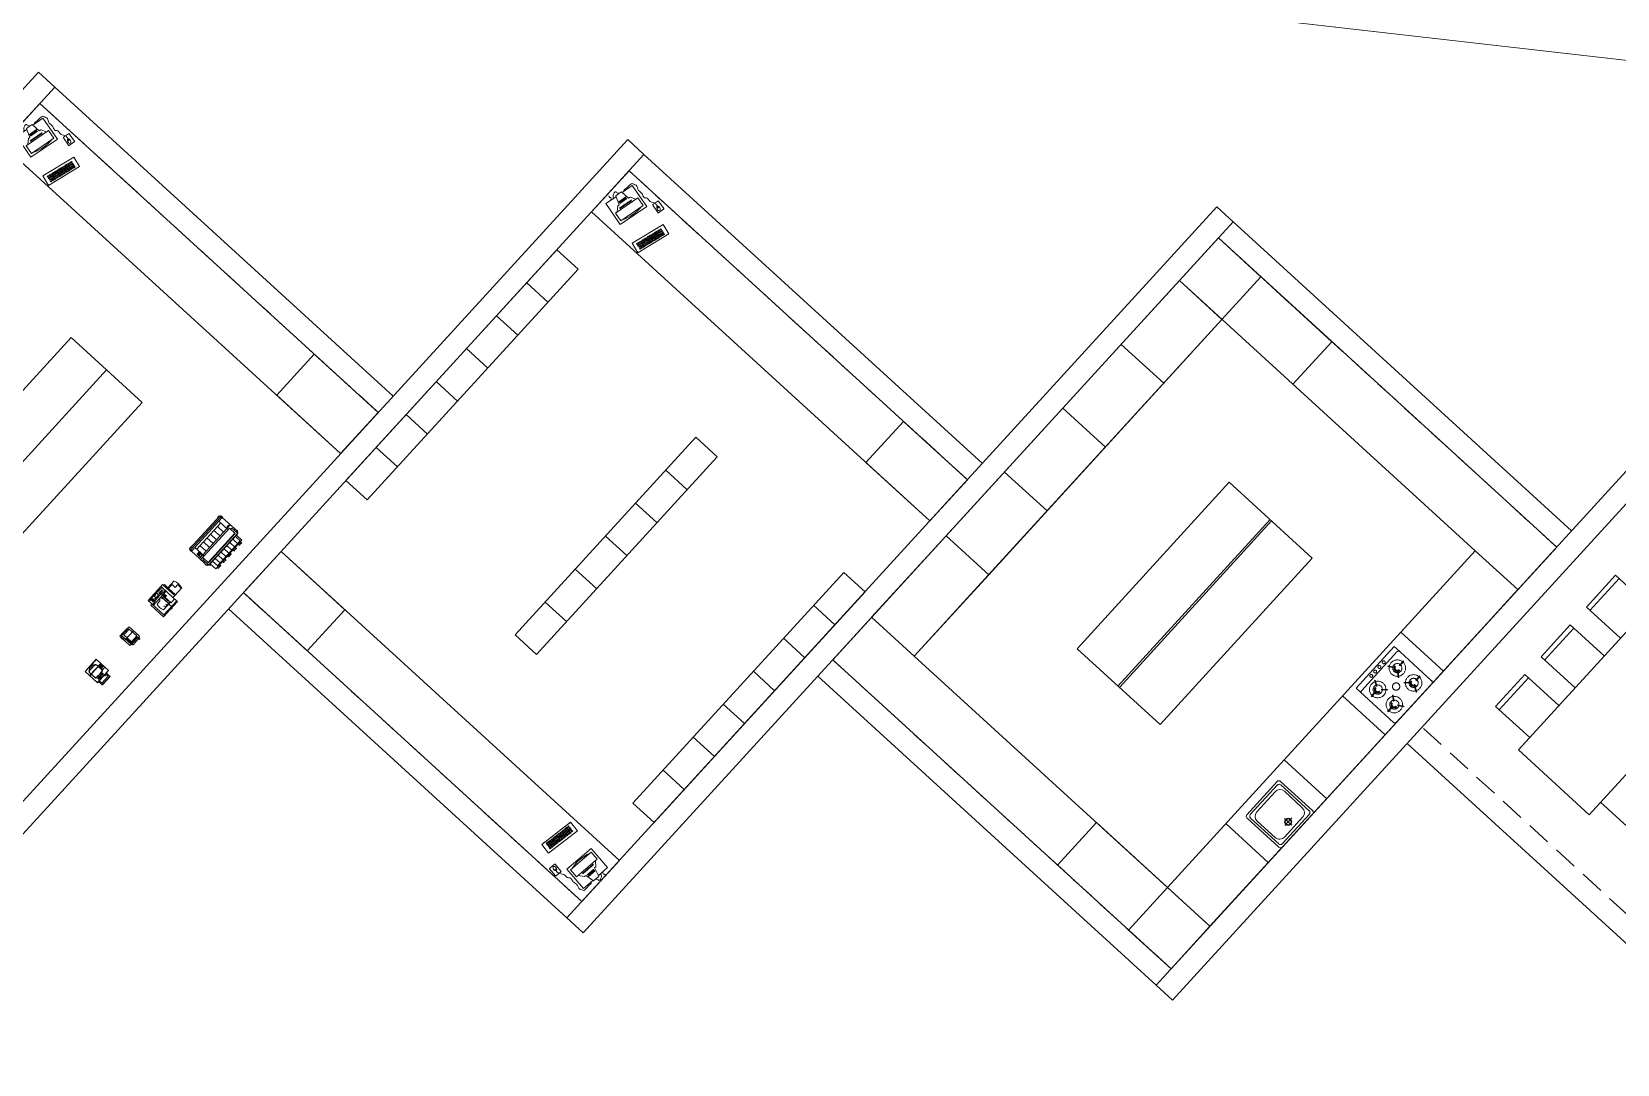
# Model space of a CAD drawing. Header units: metres. Extents: x 750 to 3116, y -341 to 1465.
# Drawn here: x 1571.61 to 1588.11, y 27.53 to 38.28 of the extents above; entities that cross this region are included whole.
import ezdxf

# ---------------------------------------------------------------- set-up
doc = ezdxf.new("R2010")
doc.units = ezdxf.units.M
for name, pattern in [('ACAD_ISO04W100', [30, 24, -3, 0, -3]), ('DASHED', [0.75, 0.5, -0.25]), ('DASHED2', [0.375, 0.25, -0.125])]:
    doc.linetypes.add(name, pattern=pattern)
for name, color, linetype, lineweight in [('Footpath', 32, 'Continuous', 18), ('Furniture', 44, 'Continuous', 5), ('Hidden line', 251, 'Continuous', 5), ('Inverted beam', 252, 'Continuous', 5), ('Wall ext', 20, 'Continuous', 18)]:
    doc.layers.add(name, color=color, linetype=linetype, lineweight=lineweight)

# ---------------------------------------------------------------- blocks, each defined once
blk = doc.blocks.new('system')
at = {"layer": 'Furniture'}
for p, q in [((11493463.594, 4446039.064), (11493463.603, 4446039.162)), ((11493463.603, 4446039.162), (11493463.64, 4446039.167)), ((11493463.675, 4446039.173), (11493463.639, 4446039.167)), ((11493463.712, 4446039.081), (11493463.675, 4446039.173)), ((11493463.679, 4446039.164), (11493463.805, 4446039.183)), ((11493463.805, 4446039.183), (11493463.844, 4446038.922)), ((11493463.476, 4446039.134), (11493463.602, 4446039.153)), ((11493463.514, 4446038.873), (11493463.476, 4446039.134)), ((11493463.521, 4446039.001), (11493463.8, 4446039.043)), ((11493463.535, 4446038.906), (11493463.521, 4446039.001)), ((11493463.544, 4446039.005), (11493463.576, 4446039.061)), ((11493463.576, 4446039.061), (11493463.594, 4446039.064)), ((11493463.59, 4446039.021), (11493463.588, 4446039.034)), ((11493463.597, 4446039.022), (11493463.595, 4446039.035)), ((11493463.604, 4446039.023), (11493463.603, 4446039.036)), ((11493463.694, 4446039.107), (11493463.605, 4446039.093)), ((11493463.695, 4446039.099), (11493463.606, 4446039.086)), ((11493463.696, 4446039.092), (11493463.608, 4446039.079)), ((11493463.697, 4446039.085), (11493463.609, 4446039.072)), ((11493463.611, 4446039.024), (11493463.61, 4446039.038)), ((11493463.619, 4446039.025), (11493463.617, 4446039.039)), ((11493463.626, 4446039.026), (11493463.624, 4446039.04)), ((11493463.633, 4446039.028), (11493463.631, 4446039.041)), ((11493463.64, 4446039.029), (11493463.638, 4446039.042)), ((11493463.647, 4446039.03), (11493463.645, 4446039.043)), ((11493463.654, 4446039.031), (11493463.652, 4446039.044)), ((11493463.661, 4446039.032), (11493463.659, 4446039.045)), ((11493463.668, 4446039.033), (11493463.666, 4446039.046)), ((11493463.675, 4446039.034), (11493463.673, 4446039.047)), ((11493463.682, 4446039.035), (11493463.68, 4446039.048)), ((11493463.689, 4446039.036), (11493463.687, 4446039.049)), ((11493463.696, 4446039.037), (11493463.694, 4446039.05)), ((11493463.703, 4446039.038), (11493463.701, 4446039.051)), ((11493463.71, 4446039.039), (11493463.708, 4446039.052)), ((11493463.73, 4446039.084), (11493463.712, 4446039.081)), ((11493463.717, 4446039.04), (11493463.715, 4446039.053)), ((11493463.724, 4446039.041), (11493463.722, 4446039.054)), ((11493463.731, 4446039.042), (11493463.729, 4446039.055)), ((11493463.777, 4446039.039), (11493463.73, 4446039.084)), ((11493463.8, 4446039.043), (11493463.814, 4446038.947)), ((11493463.844, 4446038.922), (11493463.514, 4446038.873)), ((11493463.814, 4446038.947), (11493463.535, 4446038.906)), ((11493463.449, 4446038.785), (11493463.421, 4446038.777)), ((11493463.43, 4446038.78), (11493463.426, 4446038.793)), ((11493463.441, 4446038.783), (11493463.437, 4446038.796)), ((11493463.517, 4446038.62), (11493463.887, 4446038.695)), ((11493463.887, 4446038.695), (11493463.91, 4446038.582)), ((11493463.54, 4446038.507), (11493463.517, 4446038.62)), ((11493463.91, 4446038.582), (11493463.54, 4446038.507)), ((11493463.571, 4446038.513), (11493463.558, 4446038.511)), ((11493463.563, 4446038.602), (11493463.576, 4446038.604)), ((11493463.565, 4446038.591), (11493463.563, 4446038.602)), ((11493463.578, 4446038.594), (11493463.565, 4446038.591)), ((11493463.567, 4446038.582), (11493463.58, 4446038.585)), ((11493463.569, 4446038.572), (11493463.567, 4446038.582)), ((11493463.582, 4446038.574), (11493463.569, 4446038.572)), ((11493463.571, 4446038.563), (11493463.584, 4446038.566)), ((11493463.573, 4446038.552), (11493463.571, 4446038.563)), ((11493463.586, 4446038.555), (11493463.573, 4446038.552)), ((11493463.575, 4446038.544), (11493463.588, 4446038.546)), ((11493463.577, 4446038.533), (11493463.575, 4446038.544)), ((11493463.576, 4446038.604), (11493463.578, 4446038.594)), ((11493463.59, 4446038.536), (11493463.577, 4446038.533)), ((11493463.58, 4446038.585), (11493463.582, 4446038.574)), ((11493463.584, 4446038.606), (11493463.597, 4446038.609)), ((11493463.586, 4446038.595), (11493463.584, 4446038.606)), ((11493463.584, 4446038.566), (11493463.586, 4446038.555)), ((11493463.599, 4446038.598), (11493463.586, 4446038.595)), ((11493463.588, 4446038.587), (11493463.601, 4446038.589)), ((11493463.59, 4446038.576), (11493463.588, 4446038.587)), ((11493463.588, 4446038.546), (11493463.59, 4446038.536)), ((11493463.602, 4446038.52), (11493463.589, 4446038.517)), ((11493463.603, 4446038.579), (11493463.59, 4446038.576)), ((11493463.592, 4446038.567), (11493463.605, 4446038.57)), ((11493463.594, 4446038.557), (11493463.592, 4446038.567)), ((11493463.607, 4446038.559), (11493463.594, 4446038.557)), ((11493463.596, 4446038.548), (11493463.609, 4446038.551)), ((11493463.598, 4446038.538), (11493463.596, 4446038.548)), ((11493463.597, 4446038.609), (11493463.599, 4446038.598)), ((11493463.611, 4446038.54), (11493463.598, 4446038.538)), ((11493463.601, 4446038.589), (11493463.603, 4446038.579)), ((11493463.605, 4446038.57), (11493463.607, 4446038.559)), ((11493463.606, 4446038.61), (11493463.619, 4446038.613)), ((11493463.608, 4446038.6), (11493463.606, 4446038.61)), ((11493463.621, 4446038.602), (11493463.608, 4446038.6)), ((11493463.609, 4446038.591), (11493463.622, 4446038.594)), ((11493463.612, 4446038.58), (11493463.609, 4446038.591)), ((11493463.609, 4446038.551), (11493463.611, 4446038.54)), ((11493463.625, 4446038.583), (11493463.612, 4446038.58)), ((11493463.613, 4446038.572), (11493463.626, 4446038.574)), ((11493463.616, 4446038.561), (11493463.613, 4446038.572)), ((11493463.629, 4446038.564), (11493463.616, 4446038.561)), ((11493463.617, 4446038.553), (11493463.63, 4446038.555)), ((11493463.619, 4446038.542), (11493463.617, 4446038.553)), ((11493463.619, 4446038.613), (11493463.621, 4446038.602)), ((11493463.632, 4446038.545), (11493463.619, 4446038.542)), ((11493463.632, 4446038.526), (11493463.619, 4446038.523)), ((11493463.622, 4446038.594), (11493463.625, 4446038.583)), ((11493463.626, 4446038.574), (11493463.629, 4446038.564)), ((11493463.627, 4446038.615), (11493463.64, 4446038.617)), ((11493463.629, 4446038.604), (11493463.627, 4446038.615)), ((11493463.642, 4446038.607), (11493463.629, 4446038.604)), ((11493463.63, 4446038.555), (11493463.632, 4446038.545)), ((11493463.631, 4446038.595), (11493463.644, 4446038.598)), ((11493463.633, 4446038.585), (11493463.631, 4446038.595)), ((11493463.646, 4446038.587), (11493463.633, 4446038.585)), ((11493463.635, 4446038.576), (11493463.648, 4446038.579)), ((11493463.637, 4446038.566), (11493463.635, 4446038.576)), ((11493463.65, 4446038.568), (11493463.637, 4446038.566)), ((11493463.639, 4446038.557), (11493463.652, 4446038.56)), ((11493463.641, 4446038.546), (11493463.639, 4446038.557)), ((11493463.64, 4446038.617), (11493463.642, 4446038.607)), ((11493463.654, 4446038.549), (11493463.641, 4446038.546)), ((11493463.644, 4446038.598), (11493463.646, 4446038.587)), ((11493463.648, 4446038.619), (11493463.661, 4446038.622)), ((11493463.65, 4446038.608), (11493463.648, 4446038.619)), ((11493463.648, 4446038.579), (11493463.65, 4446038.568)), ((11493463.663, 4446038.611), (11493463.65, 4446038.608)), ((11493463.663, 4446038.532), (11493463.65, 4446038.529)), ((11493463.652, 4446038.6), (11493463.665, 4446038.602)), ((11493463.654, 4446038.589), (11493463.652, 4446038.6)), ((11493463.652, 4446038.56), (11493463.654, 4446038.549)), ((11493463.667, 4446038.592), (11493463.654, 4446038.589)), ((11493463.656, 4446038.58), (11493463.669, 4446038.583)), ((11493463.658, 4446038.57), (11493463.656, 4446038.58)), ((11493463.671, 4446038.573), (11493463.658, 4446038.57)), ((11493463.66, 4446038.561), (11493463.673, 4446038.564)), ((11493463.662, 4446038.551), (11493463.66, 4446038.561)), ((11493463.661, 4446038.622), (11493463.663, 4446038.611)), ((11493463.675, 4446038.553), (11493463.662, 4446038.551)), ((11493463.665, 4446038.602), (11493463.667, 4446038.592)), ((11493463.669, 4446038.583), (11493463.671, 4446038.573)), ((11493463.67, 4446038.623), (11493463.683, 4446038.626)), ((11493463.672, 4446038.613), (11493463.67, 4446038.623)), ((11493463.685, 4446038.615), (11493463.672, 4446038.613)), ((11493463.673, 4446038.564), (11493463.675, 4446038.553)), ((11493463.674, 4446038.604), (11493463.687, 4446038.607)), ((11493463.676, 4446038.593), (11493463.674, 4446038.604)), ((11493463.689, 4446038.596), (11493463.676, 4446038.593)), ((11493463.677, 4446038.585), (11493463.69, 4446038.587)), ((11493463.68, 4446038.574), (11493463.677, 4446038.585)), ((11493463.693, 4446038.577), (11493463.68, 4446038.574)), ((11493463.693, 4446038.538), (11493463.68, 4446038.536)), ((11493463.681, 4446038.566), (11493463.694, 4446038.568)), ((11493463.684, 4446038.555), (11493463.681, 4446038.566)), ((11493463.683, 4446038.626), (11493463.685, 4446038.615)), ((11493463.697, 4446038.558), (11493463.684, 4446038.555)), ((11493463.687, 4446038.607), (11493463.689, 4446038.596)), ((11493463.69, 4446038.587), (11493463.693, 4446038.577)), ((11493463.691, 4446038.628), (11493463.704, 4446038.63)), ((11493463.693, 4446038.617), (11493463.691, 4446038.628)), ((11493463.706, 4446038.62), (11493463.693, 4446038.617)), ((11493463.694, 4446038.568), (11493463.697, 4446038.558)), ((11493463.695, 4446038.608), (11493463.708, 4446038.611)), ((11493463.697, 4446038.598), (11493463.695, 4446038.608)), ((11493463.71, 4446038.6), (11493463.697, 4446038.598)), ((11493463.699, 4446038.589), (11493463.712, 4446038.592)), ((11493463.701, 4446038.579), (11493463.699, 4446038.589)), ((11493463.714, 4446038.581), (11493463.701, 4446038.579)), ((11493463.703, 4446038.57), (11493463.716, 4446038.573)), ((11493463.705, 4446038.559), (11493463.703, 4446038.57)), ((11493463.704, 4446038.63), (11493463.706, 4446038.62)), ((11493463.718, 4446038.562), (11493463.705, 4446038.559)), ((11493463.708, 4446038.611), (11493463.71, 4446038.6)), ((11493463.724, 4446038.545), (11493463.711, 4446038.542)), ((11493463.712, 4446038.632), (11493463.725, 4446038.635)), ((11493463.715, 4446038.621), (11493463.712, 4446038.632)), ((11493463.712, 4446038.592), (11493463.714, 4446038.581)), ((11493463.728, 4446038.624), (11493463.715, 4446038.621)), ((11493463.716, 4446038.613), (11493463.729, 4446038.615)), ((11493463.718, 4446038.602), (11493463.716, 4446038.613)), ((11493463.716, 4446038.573), (11493463.718, 4446038.562)), ((11493463.731, 4446038.605), (11493463.718, 4446038.602)), ((11493463.72, 4446038.594), (11493463.733, 4446038.596)), ((11493463.722, 4446038.583), (11493463.72, 4446038.594)), ((11493463.735, 4446038.586), (11493463.722, 4446038.583)), ((11493463.724, 4446038.574), (11493463.737, 4446038.577)), ((11493463.726, 4446038.564), (11493463.724, 4446038.574)), ((11493463.725, 4446038.635), (11493463.728, 4446038.624)), ((11493463.739, 4446038.566), (11493463.726, 4446038.564)), ((11493463.729, 4446038.615), (11493463.731, 4446038.605)), ((11493463.733, 4446038.596), (11493463.735, 4446038.586)), ((11493463.734, 4446038.636), (11493463.747, 4446038.639)), ((11493463.736, 4446038.626), (11493463.734, 4446038.636)), ((11493463.749, 4446038.628), (11493463.736, 4446038.626)), ((11493463.737, 4446038.577), (11493463.739, 4446038.566)), ((11493463.738, 4446038.617), (11493463.751, 4446038.62)), ((11493463.74, 4446038.607), (11493463.738, 4446038.617)), ((11493463.753, 4446038.609), (11493463.74, 4446038.607)), ((11493463.742, 4446038.598), (11493463.755, 4446038.601)), ((11493463.744, 4446038.587), (11493463.742, 4446038.598)), ((11493463.755, 4446038.551), (11493463.742, 4446038.548)), ((11493463.757, 4446038.59), (11493463.744, 4446038.587)), ((11493463.746, 4446038.579), (11493463.758, 4446038.581)), ((11493463.748, 4446038.568), (11493463.746, 4446038.579)), ((11493463.747, 4446038.639), (11493463.749, 4446038.628)), ((11493463.761, 4446038.571), (11493463.748, 4446038.568)), ((11493463.751, 4446038.62), (11493463.753, 4446038.609)), ((11493463.755, 4446038.641), (11493463.768, 4446038.643)), ((11493463.757, 4446038.63), (11493463.755, 4446038.641)), ((11493463.755, 4446038.601), (11493463.757, 4446038.59)), ((11493463.77, 4446038.633), (11493463.757, 4446038.63)), ((11493463.758, 4446038.581), (11493463.761, 4446038.571)), ((11493463.759, 4446038.621), (11493463.772, 4446038.624)), ((11493463.761, 4446038.611), (11493463.759, 4446038.621)), ((11493463.774, 4446038.614), (11493463.761, 4446038.611)), ((11493463.763, 4446038.602), (11493463.776, 4446038.605)), ((11493463.765, 4446038.592), (11493463.763, 4446038.602)), ((11493463.778, 4446038.594), (11493463.765, 4446038.592)), ((11493463.767, 4446038.583), (11493463.78, 4446038.586)), ((11493463.769, 4446038.572), (11493463.767, 4446038.583)), ((11493463.768, 4446038.643), (11493463.77, 4446038.633)), ((11493463.782, 4446038.575), (11493463.769, 4446038.572)), ((11493463.772, 4446038.624), (11493463.774, 4446038.614)), ((11493463.785, 4446038.557), (11493463.772, 4446038.554)), ((11493463.776, 4446038.645), (11493463.789, 4446038.648)), ((11493463.779, 4446038.634), (11493463.776, 4446038.645)), ((11493463.776, 4446038.605), (11493463.778, 4446038.594)), ((11493463.792, 4446038.637), (11493463.779, 4446038.634)), ((11493463.78, 4446038.626), (11493463.793, 4446038.628)), ((11493463.783, 4446038.615), (11493463.78, 4446038.626)), ((11493463.78, 4446038.586), (11493463.782, 4446038.575)), ((11493463.796, 4446038.618), (11493463.783, 4446038.615)), ((11493463.784, 4446038.607), (11493463.797, 4446038.609)), ((11493463.786, 4446038.596), (11493463.784, 4446038.607)), ((11493463.799, 4446038.599), (11493463.786, 4446038.596)), ((11493463.788, 4446038.587), (11493463.801, 4446038.59)), ((11493463.79, 4446038.577), (11493463.788, 4446038.587)), ((11493463.789, 4446038.648), (11493463.792, 4446038.637)), ((11493463.803, 4446038.579), (11493463.79, 4446038.577)), ((11493463.793, 4446038.628), (11493463.796, 4446038.618)), ((11493463.797, 4446038.609), (11493463.799, 4446038.599)), ((11493463.798, 4446038.649), (11493463.811, 4446038.652)), ((11493463.8, 4446038.639), (11493463.798, 4446038.649)), ((11493463.813, 4446038.641), (11493463.8, 4446038.639)), ((11493463.801, 4446038.59), (11493463.803, 4446038.579)), ((11493463.802, 4446038.63), (11493463.815, 4446038.633)), ((11493463.804, 4446038.62), (11493463.802, 4446038.63)), ((11493463.816, 4446038.563), (11493463.803, 4446038.561)), ((11493463.817, 4446038.622), (11493463.804, 4446038.62)), ((11493463.806, 4446038.611), (11493463.819, 4446038.614)), ((11493463.808, 4446038.6), (11493463.806, 4446038.611)), ((11493463.821, 4446038.603), (11493463.808, 4446038.6)), ((11493463.81, 4446038.592), (11493463.823, 4446038.594)), ((11493463.812, 4446038.581), (11493463.81, 4446038.592)), ((11493463.811, 4446038.652), (11493463.813, 4446038.641)), ((11493463.825, 4446038.584), (11493463.812, 4446038.581)), ((11493463.815, 4446038.633), (11493463.817, 4446038.622)), ((11493463.819, 4446038.654), (11493463.832, 4446038.656)), ((11493463.821, 4446038.643), (11493463.819, 4446038.654)), ((11493463.819, 4446038.614), (11493463.821, 4446038.603)), ((11493463.834, 4446038.646), (11493463.821, 4446038.643)), ((11493463.823, 4446038.635), (11493463.836, 4446038.637)), ((11493463.825, 4446038.624), (11493463.823, 4446038.635)), ((11493463.823, 4446038.594), (11493463.825, 4446038.584)), ((11493463.838, 4446038.627), (11493463.825, 4446038.624)), ((11493463.827, 4446038.615), (11493463.84, 4446038.618)), ((11493463.829, 4446038.605), (11493463.827, 4446038.615)), ((11493463.842, 4446038.607), (11493463.829, 4446038.605)), ((11493463.831, 4446038.596), (11493463.844, 4446038.599)), ((11493463.833, 4446038.585), (11493463.831, 4446038.596)), ((11493463.832, 4446038.656), (11493463.834, 4446038.646)), ((11493463.846, 4446038.588), (11493463.833, 4446038.585)), ((11493463.847, 4446038.569), (11493463.834, 4446038.567)), ((11493463.836, 4446038.637), (11493463.838, 4446038.627)), ((11493463.84, 4446038.618), (11493463.842, 4446038.607)), ((11493463.841, 4446038.658), (11493463.854, 4446038.661)), ((11493463.843, 4446038.648), (11493463.841, 4446038.658)), ((11493463.856, 4446038.65), (11493463.843, 4446038.648)), ((11493463.844, 4446038.599), (11493463.846, 4446038.588)), ((11493463.845, 4446038.639), (11493463.857, 4446038.642)), ((11493463.847, 4446038.628), (11493463.845, 4446038.639)), ((11493463.86, 4446038.631), (11493463.847, 4446038.628)), ((11493463.848, 4446038.62), (11493463.861, 4446038.622)), ((11493463.851, 4446038.609), (11493463.848, 4446038.62)), ((11493463.864, 4446038.612), (11493463.851, 4446038.609)), ((11493463.852, 4446038.6), (11493463.865, 4446038.603)), ((11493463.855, 4446038.59), (11493463.852, 4446038.6)), ((11493463.854, 4446038.661), (11493463.856, 4446038.65)), ((11493463.867, 4446038.592), (11493463.855, 4446038.59)), ((11493463.857, 4446038.642), (11493463.86, 4446038.631)), ((11493463.861, 4446038.622), (11493463.864, 4446038.612)), ((11493463.877, 4446038.576), (11493463.864, 4446038.573)), ((11493463.865, 4446038.603), (11493463.867, 4446038.592)), ((11493463.908, 4446038.582), (11493463.895, 4446038.579)), ((11493463.905, 4446038.597), (11493463.907, 4446038.587))]:
    blk.add_line(p, q, dxfattribs=at)
blk.add_lwpolyline([(11493463.473, 4446038.746), (11493463.459, 4446038.839, 0.414214), (11493463.454, 4446038.843), (11493463.39, 4446038.834, 0.414214), (11493463.386, 4446038.829), (11493463.4, 4446038.735, 0.414214), (11493463.405, 4446038.731), (11493463.469, 4446038.74, 0.414214)], format="xyb", close=True, dxfattribs=at)
blk.add_arc((11493463.62, 4446039.307), 0.403, 260.6745, 295.8257, dxfattribs=at)
at = {"layer": 'Furniture', "extrusion": (0, 0, -1)}
blk.add_ellipse((11493463.438, 4446038.774), major_axis=(0.0073, -0.0244), ratio=0.627322, dxfattribs=at)
at = {"layer": 'Furniture'}
for points in [[(11493463.583, 4446039.15), (11493463.568, 4446039.16), (11493463.545, 4446039.156), (11493463.505, 4446039.158), (11493463.483, 4446039.155), (11493463.462, 4446039.15), (11493463.456, 4446039.133), (11493463.445, 4446039.11), (11493463.462, 4446039.052), (11493463.46, 4446039.026), (11493463.463, 4446038.991), (11493463.468, 4446038.954), (11493463.458, 4446038.943), (11493463.452, 4446038.887), (11493463.427, 4446038.834), (11493463.43, 4446038.798)], [(11493463.621, 4446039.165), (11493463.643, 4446039.184), (11493463.645, 4446039.201), (11493463.693, 4446039.193), (11493463.708, 4446039.169)], [(11493463.742, 4446039.174), (11493463.726, 4446039.191), (11493463.732, 4446039.204), (11493463.729, 4446039.222)]]:
    blk.add_spline(points, degree=3, dxfattribs=at)
blk = doc.blocks.new('Dining Table')
at = {"layer": 'Furniture', "color": 0, "linetype": 'ByBlock'}
for p, q in [((29872645, 12208379), (29872645, 12208859)), ((29872645, 12208859), (29873095, 12208859)), ((29873095, 12208859), (29873095, 12208379)), ((29873345, 12208859), (29873345, 12208379)), ((29873795, 12208859), (29873345, 12208859)), ((29873795, 12208379), (29873795, 12208859)), ((29874495, 12208859), (29874045, 12208859)), ((29874045, 12208859), (29874045, 12208379)), ((29874495, 12208379), (29874495, 12208859)), ((29872645, 12208809), (29873095, 12208809)), ((29873795, 12208809), (29873345, 12208809)), ((29874495, 12208809), (29874045, 12208809)), ((29872470, 12208379), (29872470, 12207379)), ((29874670, 12208379), (29872470, 12208379)), ((29874670, 12207379), (29874670, 12208379)), ((29874670, 12207379), (29872470, 12207379)), ((29872645, 12207379), (29872645, 12206899)), ((29873095, 12206899), (29873095, 12207379)), ((29873345, 12206899), (29873345, 12207379)), ((29873795, 12207379), (29873795, 12206899)), ((29874045, 12206899), (29874045, 12207379)), ((29874495, 12207379), (29874495, 12206899)), ((29872645, 12206949), (29873095, 12206949)), ((29872645, 12206899), (29873095, 12206899)), ((29873795, 12206949), (29873345, 12206949)), ((29873795, 12206899), (29873345, 12206899)), ((29874495, 12206949), (29874045, 12206949)), ((29874495, 12206899), (29874045, 12206899))]:
    blk.add_line(p, q, dxfattribs=at)
blk = doc.blocks.new('Oce TDS 400 Plotter')
for p, q in [((-22.5, 38), (22.5, 38)), ((-22.5, 29.5), (-22.5, 38)), ((22.5, 29.5), (22.5, 38)), ((-26.5, 23), (-26.5, 3.5)), ((-24.8, 23), (-26.5, 23)), ((-24.8, 29.5), (-24.8, 23)), ((-22.5, 29.5), (-24.8, 29.5)), ((24.7, 29.5), (22.5, 29.5)), ((24.7, 29.5), (24.7, 23)), ((24.7, 23), (26.5, 23)), ((26.5, 23), (26.5, 3.5)), ((-26.5, 3.5), (-25.9, 3.5)), ((-25.9, 3.5), (-25.9, 0)), ((-25.9, 0), (25.9, 0)), ((25.9, 3.5), (25.9, 0)), ((25.9, 3.5), (26.5, 3.5)), ((26.5, 3.5), (26.5, 16))]:
    blk.add_line(p, q)
at = {"color": 9}
for p, q in [((-20.5, 29.5), (-20.5, 38)), ((-20.5, 37), (18.5, 37)), ((-20, 38), (-20, 39.7)), ((-19.8, 38), (-19.8, 39.7)), ((-16.3, 38), (-16.3, 39.7)), ((-16, 38), (-16, 39.7)), ((-16, 29.5), (-16, 37)), ((-11, 38), (-11, 39.7)), ((-11, 29.5), (-11, 37)), ((-10.8, 38), (-10.8, 39.7)), ((-7.3, 38), (-7.3, 39.7)), ((-7, 38), (-7, 39.7)), ((-6, 29.5), (-6, 37)), ((-2, 38), (-2, 39.7)), ((-1.8, 38), (-1.8, 39.7)), ((-1, 29.5), (-1, 37)), ((1.7, 38), (1.7, 39.7)), ((2, 38), (2, 39.7)), ((4, 29.5), (4, 37)), ((7, 38), (7, 39.7)), ((7.2, 38), (7.2, 39.7)), ((9, 29.5), (9, 37)), ((10.7, 38), (10.7, 39.7)), ((11, 38), (11, 39.7)), ((14, 29.5), (14, 37)), ((16, 38), (16, 39.7)), ((16.2, 38), (16.2, 39.7)), ((18.5, 29.5), (18.5, 38)), ((19.7, 38), (19.7, 39.7)), ((20, 38), (20, 39.7)), ((-26.5, 23), (-26.5, 26)), ((-24.8, 23), (-24.8, 20)), ((-23, 20), (-24.8, 20)), ((24.7, 29), (-24.8, 29)), ((-23, 27), (-23, 18)), ((23, 27), (-23, 27)), ((23, 26.5), (-23, 26.5)), ((22.5, 29.5), (-22.5, 29.5)), ((23, 27), (23, 18)), ((23, 20), (24.7, 20)), ((24.7, 23), (24.7, 20)), ((26.5, 23), (26.5, 26)), ((26.5, 16), (-26.5, 16)), ((-26.5, 3.5), (-26.5, 2.5)), ((-25.9, 3.5), (25.9, 3.5)), ((-25.9, 1.7), (25.9, 1.7)), ((26.5, 18), (-23, 18)), ((-20.5, 18), (-20.5, 3.5)), ((-20.5, 6.5), (20.5, 6.5)), ((-15, 6.5), (-15, 16)), ((-9, 6.5), (-9, 16)), ((-3, 6.5), (-3, 16)), ((3, 6.5), (3, 16)), ((9, 6.5), (9, 16)), ((15, 6.5), (15, 16)), ((20.5, 18), (20.5, 3.5)), ((21.3, 13.5), (24.2, 13.5)), ((26.5, 3.5), (26.5, 2.5))]:
    blk.add_line(p, q, dxfattribs=at)
for points in [[(23.3, 29.5), (23.9, 29.5), (23.9, 30), (23.3, 30)], [(23.5, 30), (23.7, 30), (23.7, 30.8), (23.5, 30.8)], [(-24.6, 15.5), (-21.8, 15.5), (-21.8, 14.9), (-24.6, 14.9)], [(24.4, 15.7), (21.1, 15.7), (21.1, 10.7), (24.4, 10.7)], [(24.2, 15.5), (21.3, 15.5), (21.3, 11.2), (24.2, 11.2)], [(21.7, 13), (22.9, 13), (22.9, 12.3), (21.7, 12.3)]]:
    blk.add_lwpolyline(points, close=True, dxfattribs=at)
for centre in [(23.1, 11.9), (23.7, 13), (23.7, 12.5), (23.7, 11.9)]:
    blk.add_circle(centre, 0.135, dxfattribs=at)
for centre, radius, start, end in [((-19.7, 39.7), 0.342, 65.1032, 170.4724), ((-19.7, 39.7), 0.0922, 65.1032, 161.5869), ((-18, 42.9), 3.51, 240.0499, 299.8724), ((-18, 42.9), 3.26, 242.2719, 297.7281), ((-16.3, 39.7), 0.342, 9.5276, 114.8968), ((-16.3, 39.7), 0.0922, 18.4131, 114.8968), ((-10.7, 39.7), 0.342, 65.1032, 170.4724), ((-10.7, 39.7), 0.0922, 65.1032, 161.5869), ((-9, 42.9), 3.51, 240.0499, 299.8724), ((-9, 42.9), 3.26, 242.2719, 297.7281), ((-7.3, 39.7), 0.342, 9.5276, 114.8968), ((-7.3, 39.7), 0.0922, 18.4131, 114.8968), ((-1.7, 39.7), 0.342, 65.1032, 170.4724), ((-1.7, 39.7), 0.0922, 65.1032, 161.5869), ((0, 42.9), 3.51, 240.0499, 299.8724), ((0, 42.9), 3.26, 242.2719, 297.7281), ((1.7, 39.7), 0.342, 9.5276, 114.8968), ((1.7, 39.7), 0.0922, 18.4131, 114.8968), ((7.3, 39.7), 0.342, 65.1032, 170.4724), ((7.3, 39.7), 0.0922, 65.1032, 161.5869), ((9, 42.9), 3.51, 240.0499, 299.8724), ((9, 42.9), 3.26, 242.2719, 297.7281), ((10.7, 39.7), 0.342, 9.5276, 114.8968), ((10.7, 39.7), 0.0922, 18.4131, 114.8968), ((16.3, 39.7), 0.342, 65.1032, 170.4724), ((16.3, 39.7), 0.0922, 65.1032, 161.5869), ((18, 42.9), 3.51, 240.0499, 299.8724), ((18, 42.9), 3.26, 242.2719, 297.7281), ((19.7, 39.7), 0.342, 9.5276, 114.8968), ((19.7, 39.7), 0.0922, 18.4131, 114.8968), ((-24, 26), 3, 104.4775, 213.5573), ((-24, 26), 2.5, 107.4576, 180), ((24, 26), 3, 326.4427, 75.5225), ((24, 26), 2.5, 0, 72.5424), ((-24, 2.5), 3, 146.4427, 231.3178), ((-24, 2.5), 2.5, 180, 221.4096), ((-24, 2.5), 3, 236.4427, 303.5573), ((24, 2.5), 3, 236.4427, 303.5573), ((24, 2.5), 3, 308.6822, 33.5573), ((24, 2.5), 2.5, 318.5904, 0)]:
    blk.add_arc(centre, radius, start, end, dxfattribs=at)
blk = doc.blocks.new('Xerox 440-432 Plan')
for p, q in [((-23.8, 0), (-17.8, 0)), ((-23.8, -7), (-23.8, 0)), ((0, 0), (-17.8, 0)), ((0, -20), (0, 0)), ((-26.8, -7), (-38.8, -7)), ((-23.8, -7), (-26.8, -7)), ((-28.2, -19), (-38.8, -19)), ((-28.2, -24.5), (-28.2, -19)), ((-26.8, -24.5), (-28.2, -24.5)), ((-26.8, -26), (-26.8, -24.5)), ((-23.8, -26), (-26.8, -26)), ((-23.8, -24.1), (-23.8, -26)), ((-23.8, -26), (-1.8, -26)), ((-1.8, -26), (-1.8, -20)), ((-1.8, -20), (0, -20))]:
    blk.add_line(p, q)
at = {"color": 9}
for p, q in [((-1.8, -20), (-1.8, 0)), ((-34.2, -13), (-38.8, -13)), ((-34.2, -18), (-34.2, -13)), ((-28.2, -18), (-34.2, -18)), ((-28.2, -19), (-28.2, -7)), ((-26.8, -24.5), (-26.8, -7)), ((-23.8, -1.2), (-1.8, -1.2)), ((-23.8, -4.5), (-17.8, -4.5)), ((-23.8, -24.1), (-23.8, -7)), ((-23.8, -17.7), (-1.8, -17.7)), ((-17.8, -1.2), (-17.8, 0)), ((-17.8, -19.4), (-17.8, -4.5)), ((-17.8, -5.5), (-5.8, -5.5)), ((-17.8, -6.2), (-9.7, -6.2)), ((-14.8, -5.5), (-14.8, -1.2)), ((-12.8, -17.7), (-10.8, -15.5)), ((-10.8, -15.5), (-5.8, -15.5)), ((-9.7, -6.2), (-9.7, -5.5))]:
    blk.add_line(p, q, dxfattribs=at)
for points in [[(-13.5, -0.4), (-13.3, -0.4), (-13.3, 1), (-13.5, 1)], [(-20.2, -13.9), (-18.5, -13.9), (-18.5, -16.4), (-20.2, -16.4)], [(-19.3, -13.9), (-19.3, -13.9), (-19.3, -16.4), (-19.3, -16.4)], [(-16.4, -15.8), (-14.1, -15.8), (-14.1, -16.3), (-16.4, -16.3)], [(-16.3, -7.6), (-15.6, -7.6), (-15.6, -7.7), (-16.3, -7.7)], [(-14.1, -1.2), (-12.7, -1.2), (-12.7, -0.4), (-14.1, -0.4)], [(-13, -7.6), (-12.3, -7.6), (-12.3, -7.7), (-13, -7.7)], [(-9, -7.6), (-9.7, -7.6), (-9.7, -7.7), (-9, -7.7)], [(-21.8, -20.8), (-20.7, -20.8), (-20.7, -21.5), (-21.8, -21.5)], [(-21.8, -21.9), (-20.7, -21.9), (-20.7, -22.6), (-21.8, -22.6)], [(-19.5, -20.8), (-18.3, -20.8), (-18.3, -21.5), (-19.5, -21.5)], [(-19.5, -21.9), (-18.3, -21.9), (-18.3, -22.6), (-19.5, -22.6)], [(-17.5, -20.8), (-16.3, -20.8), (-16.3, -21.5), (-17.5, -21.5)], [(-17.5, -21.9), (-16.3, -21.9), (-16.3, -22.6), (-17.5, -22.6)], [(-14.9, -21.3), (-10.4, -21.3), (-10.4, -24), (-14.9, -24)], [(-9.5, -21), (-8.7, -21), (-8.7, -21.8), (-9.5, -21.8)]]:
    blk.add_lwpolyline(points, close=True, dxfattribs=at)
for points in [[(-17.8, -9), (-16.9, -9), (-16.9, -14.5), (-17.8, -14.5)], [(-15.2, -15.8), (-15.2, -7.2), (-15.1, -7.2), (-15.1, -15.8)], [(-15.1, -16.3), (-15.1, -16.8), (-15.2, -16.8), (-15.2, -16.3)]]:
    blk.add_lwpolyline(points, dxfattribs=at)
for centre in [(-7.1, -20.9), (-7.1, -21.9), (-7.1, -23), (-6.1, -20.9), (-6.1, -21.9), (-6.1, -23), (-5, -20.9), (-5, -21.9), (-5, -23)]:
    blk.add_circle(centre, 0.286, dxfattribs=at)
blk.add_arc((-21.2, -13), 18.5, 161.0754, 198.9246)
for centre, radius, start, end in [((-21.2, -13), 17.5, 159.949, 180), ((-17.8, -10.5), 13, 337.3801, 22.6199), ((-13, 39.3), 58.9, 259.6025, 265.4237), ((-13, 39.3), 59.3, 259.6025, 280.986), ((-13, 39.3), 64.3, 260.4191, 280.1222)]:
    blk.add_arc(centre, radius, start, end, dxfattribs=at)
blk = doc.blocks.new('Hp 2200n')
for p, q in [((0, 0), (-16, 0)), ((0, -1), (0, 0)), ((-16, -1.8), (-16.5, -1.8)), ((-16, 0), (-16, -1.8)), ((-1, -15.3), (-9.5, -15.3)), ((-1, -13.3), (0, -13.3)), ((-1, -13.3), (-1, -15.3)), ((1, -1), (0, -1)), ((0, -13.3), (0, -12.2)), ((0, -12.2), (1, -12.2)), ((1, -12.2), (1, -1))]:
    blk.add_line(p, q)
at = {"color": 9}
for p, q in [((-9.5, -15.3), (-9.5, 0)), ((-16, -1.8), (-16, -13.3)), ((-16, -13.3), (-1, -13.3)), ((-2.5, -1.8), (-14.5, -1.8)), ((-14.5, -1.8), (-14.5, -10.9)), ((-14.5, -10.9), (-2.5, -10.9)), ((-9.2, -13), (-9.2, -11.1)), ((-9, -13), (-9, -11.1)), ((-8.8, -13), (-8.8, -11.1)), ((-8.5, -13), (-8.5, -11.1)), ((-8.2, -13), (-8.2, -11.1)), ((-8, -13), (-8, -11.1)), ((-7.8, -13), (-7.8, -11.1)), ((-7.5, -13), (-7.5, -11.1)), ((-7.2, -13), (-7.2, -11.1)), ((-7, -13), (-7, -11.1)), ((-6.8, -13), (-6.8, -11.1)), ((-6.5, -13), (-6.5, -11.1)), ((-6.2, -13), (-6.2, -11.1)), ((-6, -13), (-6, -11.1)), ((-5.8, -13), (-5.8, -11.1)), ((-5.5, -13), (-5.5, -11.1)), ((-5.2, -13), (-5.2, -11.1)), ((-5, -13), (-5, -11.1)), ((-4.8, -13), (-4.8, -11.1)), ((-4.5, -13), (-4.5, -11.1)), ((-4.2, -13), (-4.2, -11.1)), ((-4, -13), (-4, -11.1)), ((-3.8, -13), (-3.8, -11.1)), ((-3.5, -13), (-3.5, -11.1)), ((-3.2, -13), (-3.2, -11.1)), ((-3, -13), (-3, -11.1)), ((-2.8, -13), (-2.8, -11.1)), ((-2.5, -10.9), (-2.5, -1.8)), ((-2.5, -13), (-2.5, -11.1)), ((-2.2, -13), (-2.2, -11.1)), ((-2, -13), (-2, -1.8)), ((-1.8, -13), (-1.8, -1.8)), ((-1.5, -13), (-1.5, -1.8)), ((-1.2, -13), (-1.2, -1.8)), ((-1, -13), (-1, -1.8)), ((-0.7, -13), (-0.7, -1.8)), ((-0.5, -13), (-0.5, -1.8)), ((1, -5.5), (0.6, -5.5)), ((1, -7.2), (0.6, -7.2))]:
    blk.add_line(p, q, dxfattribs=at)
for points in [[(-14.9, -14.1), (-14.8, -14.1), (-14.8, -14.7), (-14.9, -14.7)], [(1, -2), (1.9, -2), (1.9, -2.7), (1, -2.7)], [(1.9, -2.2), (2.7, -2.2), (2.7, -2.5), (1.9, -2.5)]]:
    blk.add_lwpolyline(points, close=True, dxfattribs=at)
for centre in [(-13.2, -14.7), (-12.4, -14.7), (-11.6, -14.7)]:
    blk.add_circle(centre, 0.138, dxfattribs=at)
for centre, radius, start, end in [((98.8, -12.8), 115.9, 174.5365, 181.2213), ((-13.3, -1.6), 14.2, 254.6766, 285.3234)]:
    blk.add_arc(centre, radius, start, end)
for centre, radius, start, end in [((-14.9, -14.7), 0.375, 96.2087, 83.7913), ((1.6, -6.3), 1.3, 138.4521, 221.5479)]:
    blk.add_arc(centre, radius, start, end, dxfattribs=at)
blk = doc.blocks.new('Hp 5000 DN')
for p, q in [((0, 19), (-19, 19)), ((-19, 19), (-19, 0)), ((0, 0), (0, 19)), ((-19, 0), (0, 0)), ((0, 15), (6, 15)), ((0, 2), (6, 2)), ((6, 2), (6, 15))]:
    blk.add_line(p, q)
at = {"color": 9}
for p, q in [((-12, 19), (-12, 0)), ((-8, 19), (-8, 14.5)), ((-5.7, 19), (-5.7, 14.5)), ((-16, 11.5), (-17.9, 11.5)), ((-16, 5.5), (-17.9, 5.5)), ((-5.3, 14.5), (-14.5, 14.5)), ((-14.5, 2.5), (-5.3, 2.5)), ((-10.6, 15.9), (-10.6, 15.6)), ((-10.3, 15.9), (-10.3, 15.6)), ((-10.1, 15.9), (-10.1, 15.6)), ((-9.8, 15.9), (-9.8, 15.6)), ((-9.5, 15.9), (-9.5, 15.6)), ((-9.2, 15.9), (-9.2, 15.6)), ((-9, 15.9), (-9, 15.6)), ((-8.7, 15.9), (-8.7, 15.6)), ((-3.3, 12), (-1.3, 12)), ((-3.3, 11.5), (-1.3, 11.5)), ((-3.3, 11), (-1.3, 11)), ((-3.3, 10.5), (-1.3, 10.5)), ((-3.3, 10), (-1.3, 10)), ((-3.3, 9.5), (-1.3, 9.5)), ((-3.3, 9), (-1.3, 9)), ((-3.3, 8.5), (-1.3, 8.5)), ((-3.3, 8), (-1.3, 8)), ((-3.3, 7.5), (-1.3, 7.5)), ((-3.3, 7), (-1.3, 7)), ((-3.3, 6.5), (-1.3, 6.5)), ((-3.3, 6), (-1.3, 6)), ((-3.3, 5.5), (-1.3, 5.5)), ((-3.3, 5), (-1.3, 5)), ((-3.3, 4.5), (-1.3, 4.5)), ((-3.3, 4), (-1.3, 4)), ((0, 14), (4.2, 14)), ((0, 3), (4.2, 3)), ((4.2, 3), (4.2, 14))]:
    blk.add_line(p, q, dxfattribs=at)
for points in [[(-8.8, 16.8), (-9.8, 16.8), (-9.8, 18.1), (-8.8, 18.1)], [(0.8, 12.6), (1.6, 12.6), (1.6, 12.3), (0.8, 12.3)]]:
    blk.add_lwpolyline(points, close=True, dxfattribs=at)
blk.add_lwpolyline([(0, 13.2), (0.8, 13.2), (0.8, 11.7), (0, 11.7)], dxfattribs=at)
for centre in [(-11.1, 18), (-11.1, 16.7), (-11.1, 15.7)]:
    blk.add_circle(centre, 0.284, dxfattribs=at)
for centre, radius, start, end in [((-0.6, 8.5), 17.6, 170.1604, 189.8396), ((0.8, 8.5), 17.6, 162.6264, 170.1604), ((0.8, 8.5), 17.6, 189.8396, 197.3736), ((0.8, 8.5), 17.1, 162.7897, 197.2103), ((-14.5, 12.7), 1.81, 92.2529, 144.5481), ((-14.5, 4.3), 1.81, 215.4519, 267.7471), ((-13.8, 12.6), 1.9, 98.2116, 150.7402), ((-13.8, 4.4), 1.9, 209.2598, 261.7884), ((-10.4, 15.9), 0.138, 0, 180), ((-10.4, 15.9), 0.138, 0, 180), ((-10.4, 15.6), 0.138, 180, 0), ((-9.9, 15.9), 0.138, 0, 180), ((-9.9, 15.9), 0.138, 0, 180), ((-9.9, 15.6), 0.138, 180, 0), ((-9.4, 15.9), 0.138, 0, 180), ((-9.4, 15.9), 0.138, 0, 180), ((-9.4, 15.6), 0.138, 180, 0), ((-8.9, 15.9), 0.138, 0, 180), ((-8.9, 15.9), 0.138, 0, 180), ((-8.9, 15.6), 0.138, 180, 0), ((-5.4, 14.1), 0.425, 14.267, 83.775), ((-5.4, 2.9), 0.425, 276.225, 345.733), ((-40.6, 8.5), 36.1, 350.9408, 9.0592)]:
    blk.add_arc(centre, radius, start, end, dxfattribs=at)

msp = doc.modelspace()

# ---------------------------------------------------------------- linework, layer by layer
at = {"layer": 'Footpath', "color": 252, "true_color": 0x939598}
msp.add_lwpolyline([(1553.424, 41.956), (1598.157, 36.844)], dxfattribs=at)
at = {"layer": 'Furniture', "color": 252, "true_color": 0x939598}
for p, q in [((1579.946, 31.739), (1583.959, 36.131)), ((1582.914, 31.466), (1584.498, 33.2)), ((1582.929, 31.452), (1584.513, 33.186)), ((1583.429, 29.369), (1585.858, 32.027)), ((1584.572, 30.471), (1584.256, 30.126)), ((1584.573, 30.436), (1584.291, 30.127)), ((1584.55, 30.366), (1584.359, 30.157)), ((1584.939, 30.169), (1584.607, 30.473)), ((1584.904, 30.168), (1584.609, 30.438)), ((1584.833, 30.199), (1584.646, 30.37)), ((1584.59, 29.787), (1584.258, 30.09)), ((1584.588, 29.822), (1584.293, 30.092)), ((1584.551, 29.89), (1584.364, 30.061)), ((1584.906, 30.133), (1584.623, 29.824)), ((1584.941, 30.134), (1584.625, 29.788)), ((1584.838, 30.103), (1584.647, 29.894))]:
    msp.add_line(p, q, dxfattribs=at)
at = {"layer": 'Furniture', "color": 252, "linetype": 'DASHED', "ltscale": 2, "true_color": 0x939598}
for p, q in [((1585.817, 31.822), (1585.452, 31.421)), ((1585.842, 31.681), (1585.886, 31.729)), ((1585.842, 31.681), (1585.886, 31.729)), ((1585.847, 31.676), (1585.891, 31.725)), ((1585.847, 31.676), (1585.891, 31.725)), ((1586.179, 31.522), (1585.85, 31.823)), ((1585.605, 31.462), (1585.585, 31.524)), ((1585.611, 31.464), (1585.591, 31.526)), ((1585.788, 31.657), (1585.724, 31.671)), ((1585.789, 31.664), (1585.725, 31.678)), ((1585.823, 31.619), (1585.832, 31.554)), ((1585.83, 31.62), (1585.838, 31.555)), ((1586.012, 31.526), (1586.056, 31.574)), ((1586.017, 31.521), (1586.061, 31.57)), ((1585.592, 31.408), (1585.548, 31.359)), ((1585.597, 31.403), (1585.553, 31.355)), ((1585.597, 31.403), (1585.553, 31.355)), ((1585.652, 31.432), (1585.718, 31.429)), ((1585.652, 31.425), (1585.717, 31.423)), ((1585.782, 31.306), (1585.773, 31.371)), ((1585.789, 31.307), (1585.78, 31.372)), ((1585.814, 31.09), (1586.18, 31.49)), ((1585.957, 31.504), (1585.891, 31.507)), ((1585.957, 31.497), (1585.891, 31.5)), ((1585.998, 31.465), (1586.017, 31.403)), ((1586.004, 31.467), (1586.024, 31.405)), ((1585.765, 31.25), (1585.72, 31.202)), ((1585.77, 31.245), (1585.726, 31.197)), ((1585.77, 31.245), (1585.726, 31.197)), ((1585.823, 31.263), (1585.887, 31.249)), ((1585.824, 31.269), (1585.888, 31.255))]:
    msp.add_line(p, q, dxfattribs=at)
at = {"layer": 'Furniture', "color": 252, "linetype": 'ACAD_ISO04W100', "ltscale": 0.05, "true_color": 0x939598}
for p, q in [((1584.649, 30.086), (1584.723, 30.018)), ((1584.652, 30.014), (1584.724, 30.094))]:
    msp.add_line(p, q, dxfattribs=at)
at = {"layer": 'Furniture', "color": 252, "true_color": 0x939598}
for points in [[(1571.303, 37.104), (1574.824, 33.887), (1575.215, 34.315), (1571.694, 37.532), (1571.303, 37.104)], [(1577.435, 36.403), (1580.957, 33.186), (1581.348, 33.614), (1577.826, 36.831), (1577.435, 36.403)], [(1577.296, 35.806), (1575.101, 33.404), (1574.88, 33.606), (1577.074, 36.008)], [(1577.074, 36.008), (1577.296, 35.806)], [(1579.946, 31.739), (1583.468, 28.522), (1587.48, 32.913), (1583.959, 36.131), (1579.946, 31.739)], [(1584.735, 34.608), (1585.14, 35.051), (1583.959, 36.131), (1583.554, 35.688), (1586.633, 32.875)], [(1583.554, 35.688), (1583.997, 35.283), (1584.402, 35.726), (1583.959, 36.131)], [(1576.761, 35.665), (1576.982, 35.463)], [(1576.982, 35.463), (1576.761, 35.665)], [(1583.554, 35.688), (1581.126, 33.03), (1581.569, 32.625), (1583.997, 35.283)], [(1583.997, 35.283), (1583.554, 35.688)], [(1576.447, 35.322), (1576.669, 35.12)], [(1576.669, 35.12), (1576.447, 35.322)], [(1583.997, 35.283), (1580.794, 31.777), (1583.429, 29.369), (1586.633, 32.875)], [(1570.139, 33.036), (1572.02, 35.094), (1572.389, 34.757), (1570.508, 32.698), (1570.139, 33.036)], [(1583.39, 34.619), (1582.947, 35.023)], [(1582.947, 35.023), (1583.39, 34.619)], [(1574.16, 34.494), (1574.824, 33.887), (1575.215, 34.315), (1574.551, 34.922), (1574.16, 34.494)], [(1576.134, 34.979), (1576.355, 34.776)], [(1576.355, 34.776), (1576.134, 34.979)], [(1570.508, 32.698), (1572.389, 34.757), (1572.758, 34.42), (1570.877, 32.361), (1570.508, 32.698)], [(1575.82, 34.636), (1576.042, 34.433)], [(1576.042, 34.433), (1575.82, 34.636)], [(1582.783, 33.954), (1582.34, 34.359)], [(1582.34, 34.359), (1582.783, 33.954)], [(1575.507, 34.293), (1575.728, 34.09)], [(1575.728, 34.09), (1575.507, 34.293)], [(1580.292, 33.793), (1580.957, 33.186), (1581.348, 33.614), (1580.683, 34.221), (1580.292, 33.793)], [(1578.743, 33.854), (1576.862, 31.795), (1576.64, 31.998), (1578.521, 34.056)], [(1578.521, 34.056), (1578.743, 33.854)], [(1575.193, 33.95), (1575.415, 33.747)], [(1575.415, 33.747), (1575.193, 33.95)], [(1578.208, 33.713), (1578.429, 33.511)], [(1578.429, 33.511), (1578.208, 33.713)], [(1582.176, 33.29), (1581.733, 33.694)], [(1581.733, 33.694), (1582.176, 33.29)], [(1577.894, 33.37), (1578.116, 33.168)], [(1578.116, 33.168), (1577.894, 33.37)], [(1577.581, 33.027), (1577.802, 32.825)], [(1577.802, 32.825), (1577.581, 33.027)], [(1581.126, 33.03), (1580.351, 32.182), (1580.794, 31.777), (1581.569, 32.625), (1581.126, 33.03)], [(1577.335, 29.222), (1573.814, 32.44), (1574.205, 32.868), (1577.726, 29.651), (1577.335, 29.222)], [(1574.478, 31.833), (1573.814, 32.44), (1574.205, 32.868), (1574.869, 32.261), (1574.478, 31.833)], [(1585.858, 32.027), (1586.633, 32.875), (1587.075, 32.47), (1586.301, 31.622), (1585.858, 32.027)], [(1577.267, 32.684), (1577.489, 32.481)], [(1577.489, 32.481), (1577.267, 32.684)], [(1580.282, 32.448), (1578.087, 30.046), (1577.866, 30.248), (1580.061, 32.65)], [(1580.061, 32.65), (1580.282, 32.448)], [(1576.954, 32.341), (1577.175, 32.138)], [(1577.175, 32.138), (1576.954, 32.341)], [(1579.747, 32.307), (1579.968, 32.104)], [(1579.968, 32.104), (1579.747, 32.307)], [(1585.858, 32.027), (1586.301, 31.622)], [(1579.434, 31.964), (1579.655, 31.761)], [(1579.655, 31.761), (1579.434, 31.964)], [(1579.12, 31.621), (1579.341, 31.418)], [(1579.341, 31.418), (1579.12, 31.621)], [(1586.301, 31.622), (1583.872, 28.965), (1583.429, 29.369)], [(1585.694, 30.958), (1585.251, 31.363)], [(1585.251, 31.363), (1585.694, 30.958)], [(1578.807, 31.277), (1579.028, 31.075)], [(1579.028, 31.075), (1578.807, 31.277)], [(1578.493, 30.934), (1578.714, 30.732)], [(1578.714, 30.732), (1578.493, 30.934)], [(1585.087, 30.293), (1584.644, 30.698)], [(1584.644, 30.698), (1585.087, 30.293)], [(1578.18, 30.591), (1578.401, 30.389)], [(1578.401, 30.389), (1578.18, 30.591)], [(1583.468, 28.522), (1583.872, 28.965), (1582.691, 30.044), (1582.286, 29.601)], [(1584.479, 29.629), (1584.037, 30.034)], [(1584.037, 30.034), (1584.479, 29.629)], [(1583.429, 29.369), (1583.025, 28.926), (1583.468, 28.522), (1583.872, 28.965), (1583.429, 29.369)]]:
    msp.add_lwpolyline(points, dxfattribs=at)
msp.add_lwpolyline([(1582.489, 31.854), (1583.353, 31.065), (1584.937, 32.798), (1584.073, 33.588)], close=True, dxfattribs=at)
at = {"layer": 'Furniture', "color": 252, "linetype": 'DASHED', "ltscale": 2, "true_color": 0x939598}
msp.add_lwpolyline([(1585.846, 31.825), (1585.79, 31.877), (1585.393, 31.444), (1585.782, 31.088)], dxfattribs=at)
for points in [[(1585.796, 31.676, 1), (1585.847, 31.63, 1)], [(1585.804, 31.669, 1), (1585.839, 31.637)], [(1586.016, 31.476, -1), (1585.965, 31.522, -1)], [(1585.643, 31.407, -1), (1585.593, 31.453, -1)], [(1585.636, 31.414, -1), (1585.6, 31.446, -1)], [(1586.008, 31.483, -1), (1585.973, 31.515)], [(1585.765, 31.296, 1), (1585.815, 31.25, 1)], [(1585.772, 31.289, 1), (1585.808, 31.257, 1)]]:
    msp.add_lwpolyline(points, format="xyb", dxfattribs=at)
for centre, radius in [((1585.68, 31.714), 0.0152), ((1585.822, 31.653), 0.086), ((1585.822, 31.653), 0.048), ((1585.55, 31.572), 0.0152), ((1585.591, 31.617), 0.0152), ((1585.635, 31.665), 0.0152), ((1585.991, 31.499), 0.086), ((1585.991, 31.499), 0.048), ((1585.618, 31.43), 0.086), ((1585.618, 31.43), 0.048), ((1585.79, 31.273), 0.086), ((1585.809, 31.461), 0.0382), ((1585.79, 31.273), 0.048)]:
    msp.add_circle(centre, radius, dxfattribs=at)
at = {"layer": 'Furniture', "color": 252, "true_color": 0x939598}
for radius in [0.0374, 0.0307]:
    msp.add_circle((1584.686, 30.052), radius, dxfattribs=at)
at = {"layer": 'Furniture', "color": 252, "linetype": 'DASHED', "ltscale": 2, "true_color": 0x939598}
for centre, radius, start, end in [((1585.834, 31.806), 0.0228, 47.5815, 137.5815), ((1585.618, 31.43), 0.0997, 105.4541, 109.3936), ((1585.822, 31.653), 0.0997, 165.7695, 169.709), ((1585.822, 31.653), 0.0997, 275.6834, 279.6228), ((1586.163, 31.506), 0.0228, 317.5815, 47.5815), ((1585.468, 31.406), 0.0228, 137.5815, 227.5815), ((1585.618, 31.43), 0.0997, 355.5403, 359.4797), ((1585.79, 31.273), 0.0997, 95.6834, 99.6228), ((1585.991, 31.499), 0.0997, 175.5403, 179.4797), ((1585.991, 31.499), 0.0997, 285.4541, 289.3936), ((1585.79, 31.273), 0.0997, 345.7695, 349.709), ((1585.797, 31.105), 0.0228, 227.5815, 317.5815)]:
    msp.add_arc(centre, radius, start, end, dxfattribs=at)
at = {"layer": 'Furniture', "color": 252, "true_color": 0x939598}
for centre, radius, start, end in [((1584.6, 30.32), 0.068, 47.5821, 137.5821), ((1584.59, 30.455), 0.025, 47.5821, 137.5821), ((1584.592, 30.419), 0.025, 47.5821, 137.5821), ((1584.787, 30.148), 0.068, 317.5821, 47.5821), ((1584.274, 30.109), 0.025, 137.5821, 227.5821), ((1584.31, 30.11), 0.025, 137.5821, 227.5821), ((1584.409, 30.111), 0.068, 137.5821, 227.5821), ((1584.887, 30.149), 0.025, 317.5821, 47.5821), ((1584.923, 30.151), 0.025, 317.5821, 47.5821), ((1584.597, 29.94), 0.068, 227.5821, 317.5821), ((1584.605, 29.84), 0.025, 227.5821, 317.5821), ((1584.607, 29.805), 0.025, 227.5821, 317.5821)]:
    msp.add_arc(centre, radius, start, end, dxfattribs=at)
at = {"layer": 'Hidden line', "color": 252, "true_color": 0x939598}
for p, q in [((1577.981, 37.001), (1581.503, 33.784)), ((1584.114, 36.3), (1587.635, 33.083)), ((1577.18, 29.053), (1573.659, 32.27)), ((1583.313, 28.352), (1579.791, 31.569)), ((1589.445, 27.651), (1585.924, 30.869))]:
    msp.add_line(p, q, dxfattribs=at)
at = {"layer": 'Hidden line', "color": 252, "linetype": 'DASHED2', "true_color": 0x939598}
for p, q in [((1577.826, 36.831), (1581.348, 33.614)), ((1583.959, 36.131), (1587.48, 32.913)), ((1577.335, 29.222), (1573.814, 32.44)), ((1583.468, 28.522), (1579.946, 31.739)), ((1589.6, 27.821), (1586.079, 31.038))]:
    msp.add_line(p, q, dxfattribs=at)
at = {"layer": 'Inverted beam', "color": 252, "true_color": 0x939598}
msp.add_line((1571.849, 37.702), (1575.37, 34.485), dxfattribs=at)
at = {"layer": 'Inverted beam', "color": 252, "linetype": 'DASHED2', "true_color": 0x939598}
msp.add_line((1571.694, 37.532), (1575.215, 34.315), dxfattribs=at)
at = {"layer": 'Wall ext', "color": 252, "true_color": 0x939598}
for p, q in [((1564.5, 30), (1571.679, 37.857)), ((1571.679, 37.857), (1571.849, 37.702)), ((1564.669, 29.844), (1571.849, 37.702)), ((1571.048, 29.753), (1577.812, 37.156)), ((1577.812, 37.156), (1577.981, 37.001)), ((1571.217, 29.598), (1577.981, 37.001)), ((1577.18, 29.053), (1583.944, 36.456)), ((1583.944, 36.456), (1584.114, 36.3)), ((1577.35, 28.898), (1584.114, 36.3)), ((1583.313, 28.352), (1590.077, 35.755)), ((1583.482, 28.197), (1590.246, 35.6)), ((1577.35, 28.898), (1577.18, 29.053)), ((1583.482, 28.197), (1583.313, 28.352))]:
    msp.add_line(p, q, dxfattribs=at)
at = {"layer": 'Wall ext', "lineweight": 20}
msp.add_lwpolyline([(1699.97, 23.149), (1698.719, 1.769), (1695.519, -17.649), (1693.75, -30.13), (1693.528, -34.133), (1623.919, -25.365), (1577.509, -24.475), (1547.708, -22.634), (1548.117, -8.166), (1547.267, 13.036), (1549.202, 42.343), (1551.197, 42.211), (1618.802, 34.485)], close=True, dxfattribs=at)

# ---------------------------------------------------------------- block references
at = {"layer": 'Furniture', "color": 252, "true_color": 0x939598, "xscale": -1}
for p, rotation in [((11448249.192, 4565181.589), 42.89108081857736), ((11448255.325, 4565180.888), 42.89108081857736), ((-10878238.743, -5787592.64), 229.1592344499242)]:
    msp.add_blockref('system', p, dxfattribs=dict(at, rotation=rotation))
at = {"layer": 'Furniture', "color": 252, "true_color": 0x939598}
for name, p, xscale, yscale, zscale, rotation in [('Oce TDS 400 Plotter', (1573.409, 33.067), 0.009000000000000001, 0.009000000000000001, 0.009000000000000001, 227.5821481605619), ('Dining Table', (12726.476, 30319.906), 0.001, 0.001, 0.001, 227.5821484355425), ('Xerox 440-432 Plan', (1572.982, 32.187), 0.009000000000000001, 0.009000000000000001, 0.009000000000000001, 227.5821481605619), ('Hp 2200n', (1572.732, 31.984), 0.009000000000000001, 0.009000000000000001, 0.009000000000000001, 317.5821481605619), ('Hp 5000 DN', (1572.292, 31.503), 0.009000000000000001, 0.009000000000000001, 0.009000000000000001, 317.5821481605619), ('Hp 5000 DN', (1572.294, 31.501), 0.009000000000000001, 0.009000000000000001, 0.009000000000000001, 317.5821481605619)]:
    msp.add_blockref(name, p, dxfattribs=dict(at, xscale=xscale, yscale=yscale, zscale=zscale, rotation=rotation))

doc.saveas('drawing.dxf')
